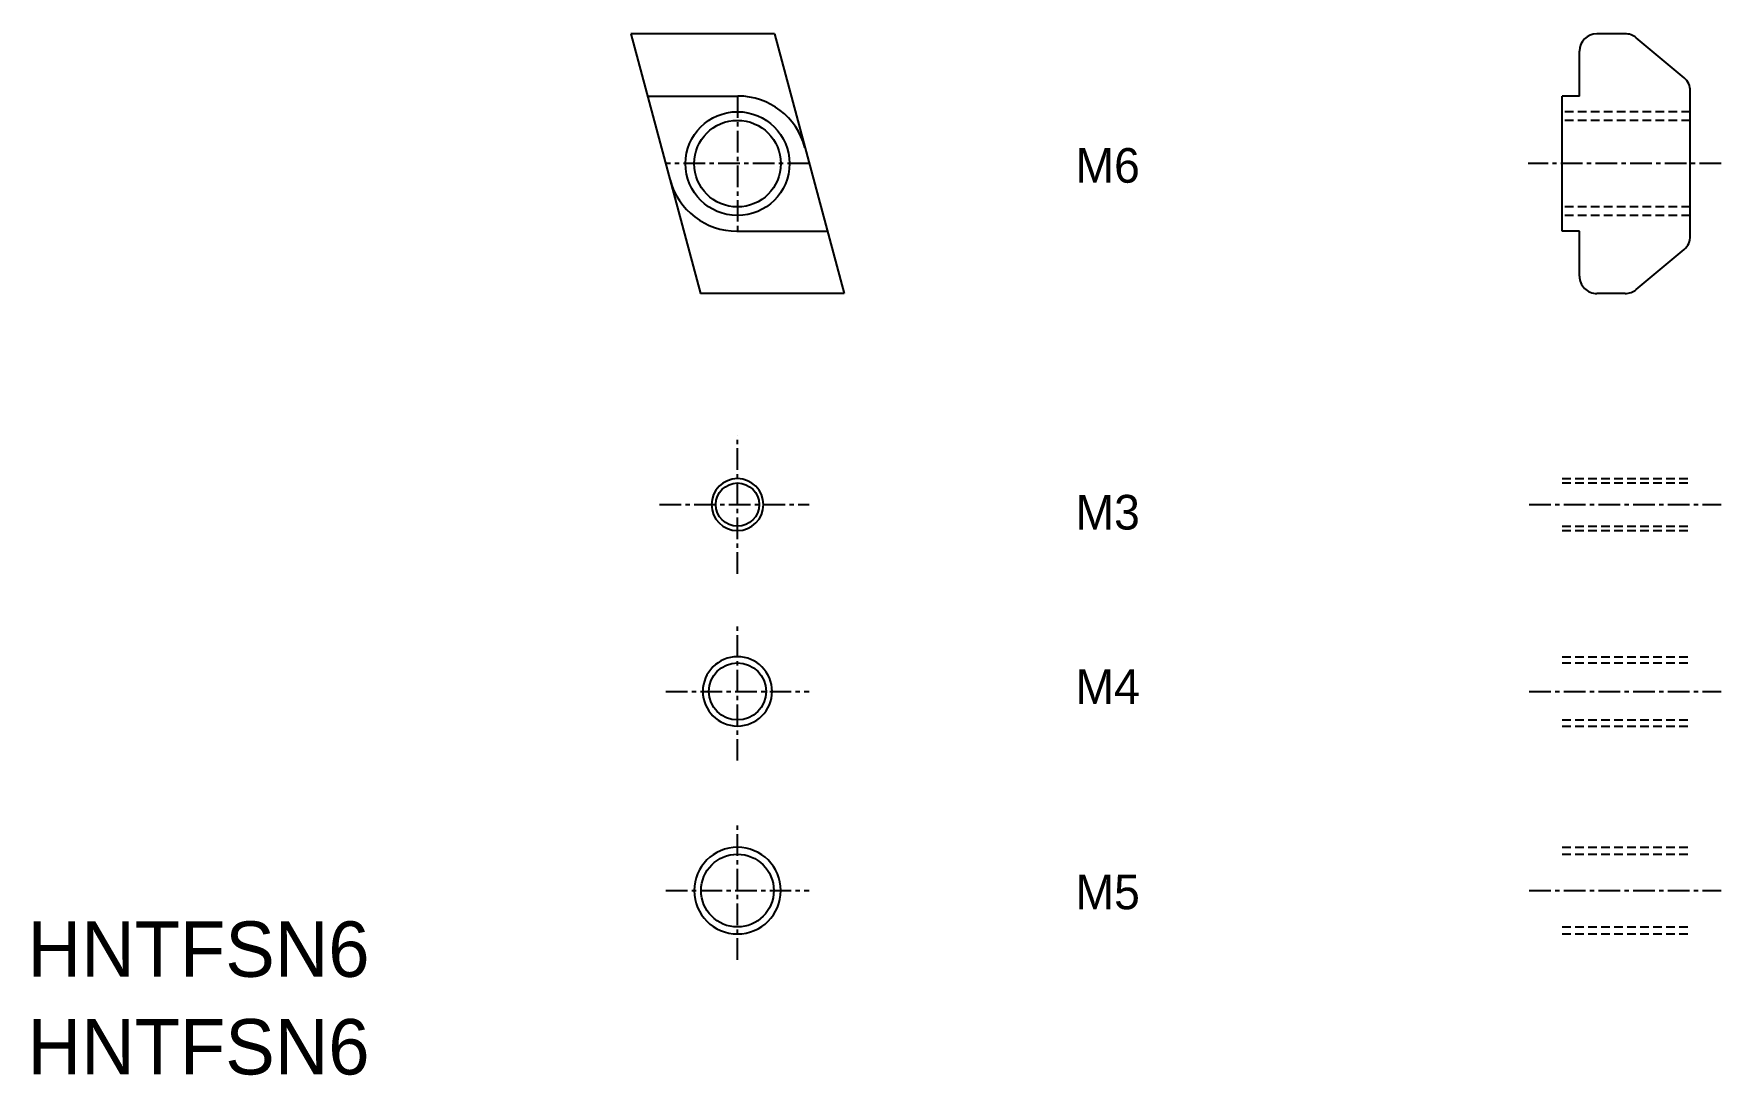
# Model space of a CAD drawing. Extents: x 0.4 to 97.8, y 0 to 60.1.
import ezdxf

# ---------------------------------------------------------------- set-up
doc = ezdxf.new("R2010")
doc.units = 0
doc.linetypes.add('CENTER', pattern=[2, 1.25, -0.25, 0.25, -0.25])
doc.linetypes.add('DASHED', pattern=[0.75, 0.5, -0.25])
doc.layers.get('0').update_dxf_attribs({"linetype": 'CONTINUOUS'})
doc.layers.add('CENTER', color=1, linetype='CENTER')

msp = doc.modelspace()

# ---------------------------------------------------------------- linework, layer by layer
at = {"color": 7, "linetype": 'CONTINUOUS'}
for p, q in [((43.102, 60.093), (34.82, 60.093)), ((34.82, 60.093), (38.839, 45.093)), ((43.102, 60.093), (47.122, 45.093)), ((92.207, 60.093), (90.571, 60.093)), ((95.613, 57.542), (92.85, 59.859)), ((89.571, 56.493), (89.571, 59.093)), ((95.971, 48.41), (95.971, 56.776)), ((35.785, 56.493), (40.998, 56.493)), ((88.571, 48.693), (88.571, 56.493)), ((89.571, 56.493), (88.571, 56.493)), ((40.944, 48.693), (46.157, 48.693)), ((89.571, 48.693), (88.571, 48.693)), ((89.571, 46.093), (89.571, 48.693)), ((92.85, 45.327), (95.613, 47.644)), ((47.122, 45.093), (38.839, 45.093)), ((92.207, 45.093), (90.571, 45.093))]:
    msp.add_line(p, q, dxfattribs=at)
at = {"color": 3, "linetype": 'DASHED'}
for p, q in [((95.971, 55.593), (88.571, 55.593)), ((95.971, 55.093), (88.571, 55.093)), ((95.971, 50.093), (88.571, 50.093)), ((95.971, 49.593), (88.571, 49.593)), ((88.571, 34.404), (95.971, 34.404)), ((88.571, 34.154), (95.971, 34.154)), ((88.571, 31.654), (95.971, 31.654)), ((88.571, 31.404), (95.971, 31.404)), ((88.571, 24.12), (95.971, 24.12)), ((88.571, 23.77), (95.971, 23.77)), ((88.571, 20.47), (95.971, 20.47)), ((88.571, 20.12), (95.971, 20.12)), ((88.571, 13.117), (95.971, 13.117)), ((88.571, 12.717), (95.971, 12.717)), ((88.571, 8.517), (95.971, 8.517)), ((88.571, 8.117), (95.971, 8.117))]:
    msp.add_line(p, q, dxfattribs=at)
at = {"color": 3, "linetype": 'CONTINUOUS'}
msp.add_circle((40.971, 52.593), 3, dxfattribs=at)
at = {"color": 7, "linetype": 'CONTINUOUS'}
for centre, radius in [((40.971, 52.593), 2.5), ((40.971, 32.904), 1.25), ((40.971, 22.12), 1.65), ((40.971, 10.617), 2.1)]:
    msp.add_circle(centre, radius, dxfattribs=at)
for centre, radius, start, end in [((90.571, 59.093), 1, 90, 180), ((92.207, 59.093), 1, 50.02132, 90), ((94.971, 56.776), 1, 0, 50.02132), ((40.998, 52.493), 4, 15, 90), ((40.944, 52.693), 4, 195, 270.00001), ((94.971, 48.41), 1, 309.97866, 0), ((90.571, 46.093), 1, 180, 270.00001), ((92.207, 46.093), 1, 270, 309.97866)]:
    msp.add_arc(centre, radius, start, end, dxfattribs=at)
at = {"color": 3, "linetype": 'CONTINUOUS'}
for centre, radius in [((40.971, 32.904), 1.5), ((40.971, 22.12), 2), ((40.971, 10.617), 2.5)]:
    msp.add_arc(centre, radius, 0.02, 0.01, dxfattribs=at)
at = {"layer": 'CENTER', "color": 1, "linetype": 'CENTER'}
for p, q in [((40.971, 56.493), (40.971, 48.693)), ((45.112, 52.593), (36.83, 52.593)), ((97.757, 52.593), (86.62, 52.593)), ((40.971, 28.904), (40.971, 36.904)), ((36.471, 32.904), (45.112, 32.904)), ((86.671, 32.904), (97.757, 32.904)), ((40.971, 18.12), (40.971, 26.12)), ((36.83, 22.12), (45.112, 22.12)), ((86.671, 22.12), (97.757, 22.12)), ((40.971, 6.617), (40.971, 14.617)), ((36.83, 10.617), (45.112, 10.617)), ((86.671, 10.617), (97.757, 10.617))]:
    msp.add_line(p, q, dxfattribs=at)

# ---------------------------------------------------------------- texts
at = {"color": 7, "linetype": 'CONTINUOUS'}
for s, height, p in [('M6', 2, (60.483, 51.491)), ('M3', 2, (60.483, 31.466)), ('M4', 2, (60.483, 21.401)), ('M5', 2, (60.483, 9.539)), ('HNTFSN6', 3.2, (0, 5.638)), ('HNTFSN6', 3.2, (0, 0))]:
    msp.add_text(s, height=height, dxfattribs=at).set_placement(p)

doc.saveas('drawing.dxf')
